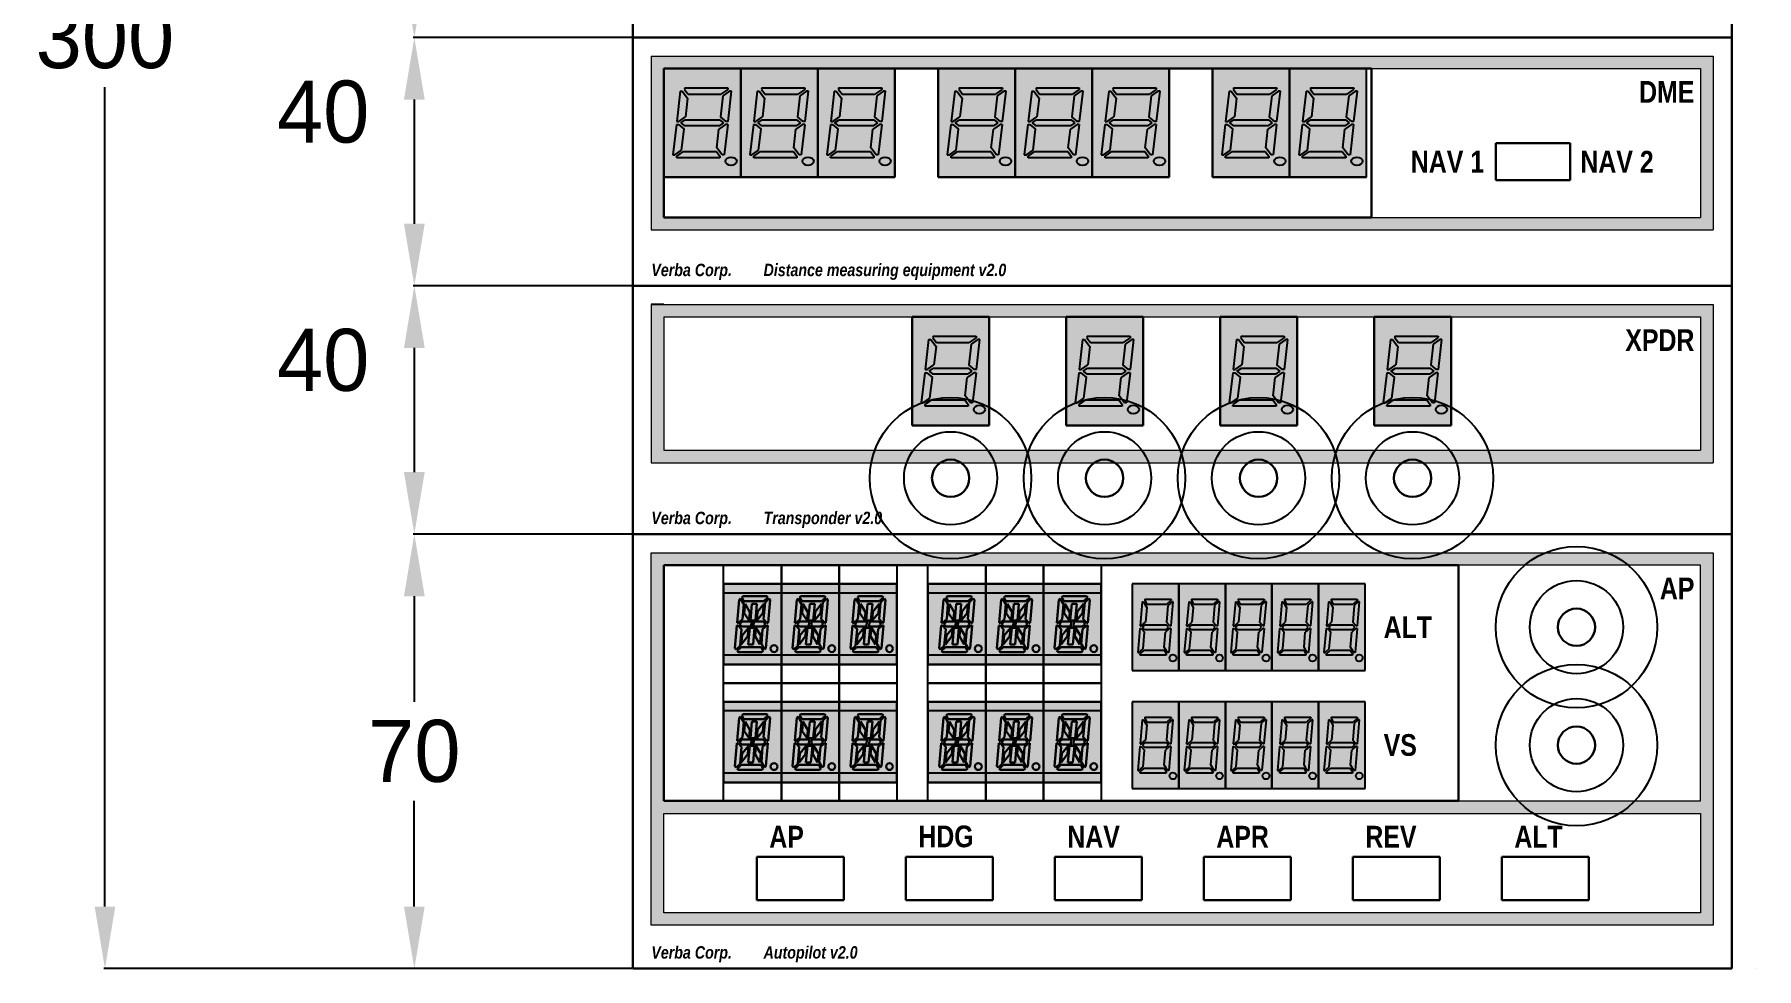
# Model space of a CAD drawing. Header units: inches. Extents: x 86 to 1722, y 57 to 821.
# Drawn here: x 1033.4 to 1310.8, y 103.7 to 254.2 of the extents above; entities that cross this region are included whole.
import ezdxf

# ---------------------------------------------------------------- set-up
doc = ezdxf.new("R2010")
doc.units = ezdxf.units.IN
doc.header["$MEASUREMENT"] = 0
doc.layers.add('Hrany', color=7, linetype='Continuous', lineweight=30)
doc.layers.add('Text - znacky - ciary', color=7, linetype='Continuous', lineweight=0)
for name, color, linetype in [('Koty', 5, 'Continuous'), ('LED_cislice', 1, 'Continuous'), ('LED_pozadie', 8, 'Continuous'), ('Text', 7, 'Continuous')]:
    doc.layers.add(name, color=color, linetype=linetype)
doc.dimstyles.get("Standard").update_dxf_attribs({"dimtxt": 10, "dimasz": 10, "dimexe": 0.18, "dimexo": 0.0625, "dimgap": 3, "dimtad": 1, "dimtih": 1, "dimtoh": 1, "dimdec": 0, "dimzin": 0, "dimdsep": 46, "dimtxsty": 'Standard', "dimcen": 0.09, "dimadec": 0, "dimazin": 0, "dimtfac": 1, "dimtdec": 0, "dimtofl": 0, "dimtmove": 0, "dimatfit": 3, "dimfxl": 1, "dimtolj": 1, "dimtzin": 0, "dimarcsym": 0})

# ---------------------------------------------------------------- blocks, each defined once
blk = doc.blocks.new('sa3611ewa_farebny')
at = {"layer": 'LED_cislice'}
h = blk.add_hatch(color=256, dxfattribs=at)
h.paths.add_polyline_path([(2.33, -3.8), (1.81, -2.9), (1.61, -2.9), (1.27, -6.8), (1.47, -6.8), (2.12, -6.2)])
h.paths.add_polyline_path([(2.04, -2.5), (2.03, -2.7), (2.37, -3.3), (5.57, -3.3), (6.23, -2.69), (6.25, -2.5)])
h.paths.add_polyline_path([(6.61, -2.9), (6.41, -2.9), (5.76, -3.51), (5.52, -6.2), (6.07, -6.8), (6.27, -6.8)])
h.paths.add_polyline_path([(2.08, -6.6), (1.65, -7), (2.02, -7.4), (5.42, -7.4), (5.85, -7), (5.48, -6.6)])
h.paths.add_polyline_path([(1.98, -7.8), (1.43, -7.2), (1.23, -7.2), (0.89, -11.1), (1.09, -11.1), (1.74, -10.5)])
h.paths.add_polyline_path([(5.47, -11.5), (5.47, -11.3), (5.13, -10.7), (1.93, -10.7), (1.27, -11.3), (1.26, -11.5)])
h.paths.add_polyline_path([(6.23, -7.2), (6.03, -7.2), (5.38, -7.8), (5.17, -10.2), (5.69, -11.1), (5.89, -11.1)])
h.paths.add_polyline_path([(6.01, -11.95, 1), (7.11, -11.95, 1)])
at = {"layer": 'LED_pozadie'}
h = blk.add_hatch(color=256, dxfattribs=at)
h.paths.add_polyline_path([(0, -14), (7.5, -14), (7.5, 0), (0, 0)])
h.paths.add_polyline_path([(2.04, -2.5), (6.25, -2.5), (6.23, -2.69), (5.57, -3.3), (2.37, -3.3), (2.03, -2.7)], flags=16)
h.paths.add_polyline_path([(1.61, -2.9), (1.81, -2.9), (2.33, -3.8), (2.12, -6.2), (1.47, -6.8), (1.27, -6.8)], flags=16)
h.paths.add_polyline_path([(2.08, -6.6), (5.48, -6.6), (5.85, -7), (5.42, -7.4), (2.02, -7.4), (1.65, -7)], flags=16)
h.paths.add_polyline_path([(5.76, -3.51), (6.41, -2.9), (6.61, -2.9), (6.27, -6.8), (6.07, -6.8), (5.52, -6.2)], flags=16)
h.paths.add_polyline_path([(1.23, -7.2), (1.43, -7.2), (1.98, -7.8), (1.74, -10.5), (1.09, -11.1), (0.89, -11.1)], flags=16)
h.paths.add_polyline_path([(6.03, -7.2), (6.23, -7.2), (5.89, -11.1), (5.69, -11.1), (5.17, -10.2), (5.38, -7.8)], flags=16)
h.paths.add_polyline_path([(1.93, -10.7), (5.13, -10.7), (5.47, -11.3), (5.47, -11.5), (1.26, -11.5), (1.27, -11.3)], flags=16)
h.paths.add_polyline_path([(7.11, -11.95, -1), (6.01, -11.95, -1)], flags=16)
at = {"layer": 'LED_cislice'}
for p, q in [((1.61, -2.9), (1.27, -6.8)), ((1.61, -2.9), (1.81, -2.9)), ((1.81, -2.9), (2.33, -3.8)), ((2.04, -2.5), (2.03, -2.7)), ((2.03, -2.7), (2.37, -3.3)), ((2.04, -2.5), (6.25, -2.5)), ((2.37, -3.3), (5.57, -3.3)), ((6.23, -2.7), (5.57, -3.3)), ((6.41, -2.9), (5.76, -3.51)), ((6.25, -2.5), (6.23, -2.7)), ((6.27, -6.8), (6.61, -2.9)), ((6.61, -2.9), (6.41, -2.9)), ((2.33, -3.8), (2.12, -6.2)), ((5.76, -3.51), (5.52, -6.2)), ((1.47, -6.8), (2.12, -6.2)), ((1.65, -7), (2.08, -6.6)), ((2.08, -6.6), (5.48, -6.6)), ((5.85, -7), (5.48, -6.6)), ((6.07, -6.8), (5.52, -6.2)), ((1.23, -7.2), (0.89, -11.1)), ((1.23, -7.2), (1.43, -7.2)), ((1.27, -6.8), (1.47, -6.8)), ((1.43, -7.2), (1.98, -7.8)), ((1.65, -7), (2.02, -7.4)), ((1.74, -10.5), (1.98, -7.8)), ((5.42, -7.4), (2.02, -7.4)), ((5.17, -10.2), (5.38, -7.8)), ((6.03, -7.2), (5.38, -7.8)), ((5.42, -7.4), (5.85, -7)), ((6.23, -7.2), (5.89, -11.1)), ((6.23, -7.2), (6.03, -7.2)), ((6.27, -6.8), (6.07, -6.8)), ((0.89, -11.1), (1.09, -11.1)), ((1.09, -11.1), (1.74, -10.5)), ((1.26, -11.5), (1.27, -11.3)), ((5.47, -11.5), (1.26, -11.5)), ((1.27, -11.3), (1.93, -10.7)), ((1.93, -10.7), (5.13, -10.7)), ((5.13, -10.7), (5.47, -11.3)), ((5.69, -11.1), (5.17, -10.2)), ((5.47, -11.3), (5.47, -11.5)), ((5.89, -11.1), (5.69, -11.1))]:
    blk.add_line(p, q, dxfattribs=at)
blk.add_circle((6.56, -11.95), 0.55, dxfattribs=at)
at = {"layer": 'LED_pozadie'}
for p, q in [((7.5, 0), (0, 0)), ((0, 0), (0, -14)), ((7.5, -14), (7.5, 0)), ((0, -14), (7.5, -14))]:
    blk.add_line(p, q, dxfattribs=at)
blk = doc.blocks.new('SA5211EWA')
at = {"xscale": 1.653333333333336, "yscale": 1.25}
blk.add_blockref('sa3611ewa_farebny', (0, 0), dxfattribs=at)
blk = doc.blocks.new('*D36')
at = {"layer": 'Defpoints', "color": 0, "transparency": 16777216}
for p in [(1129.75, 293.65), (1094.58, 253.65), (1129.75, 253.65)]:
    blk.add_point(p, dxfattribs=at)
at = {"layer": 'Koty', "color": 0, "lineweight": -2, "transparency": 16777216}
for p, q in [((1129.68, 293.65), (1094.4, 293.65)), ((1094.58, 283.65), (1094.58, 263.65)), ((1129.68, 253.65), (1094.4, 253.65))]:
    blk.add_line(p, q, dxfattribs=at)
at = {"layer": 'Koty', "color": 0, "transparency": 16777216}
for points in [[(1092.91, 283.65), (1096.25, 283.65), (1094.58, 293.65)], [(1092.91, 263.65), (1096.25, 263.65), (1094.58, 253.65)]]:
    blk.add_solid(points, dxfattribs=at)
at = {"layer": 'Koty', "color": 0, "transparency": 16777216, "insert": (1079.9, 281.65), "char_height": 10, "attachment_point": 5}
blk.add_mtext('\\A1;40', dxfattribs=at)
blk = doc.blocks.new('*D37')
at = {"layer": 'Defpoints', "color": 0, "transparency": 16777216}
for p in [(1129.75, 253.65), (1094.58, 213.65), (1129.75, 213.65)]:
    blk.add_point(p, dxfattribs=at)
at = {"layer": 'Koty', "color": 0, "lineweight": -2, "transparency": 16777216}
for p, q in [((1129.68, 253.65), (1094.4, 253.65)), ((1094.58, 243.65), (1094.58, 223.65)), ((1129.68, 213.65), (1094.4, 213.65))]:
    blk.add_line(p, q, dxfattribs=at)
at = {"layer": 'Koty', "color": 0, "transparency": 16777216}
for points in [[(1092.91, 243.65), (1096.25, 243.65), (1094.58, 253.65)], [(1092.91, 223.65), (1096.25, 223.65), (1094.58, 213.65)]]:
    blk.add_solid(points, dxfattribs=at)
at = {"layer": 'Koty', "color": 0, "transparency": 16777216, "insert": (1079.9, 241.65), "char_height": 10, "attachment_point": 5}
blk.add_mtext('\\A1;40', dxfattribs=at)
blk = doc.blocks.new('*D38')
at = {"layer": 'Defpoints', "color": 0, "transparency": 16777216}
for p in [(1129.75, 213.65), (1094.58, 173.65), (1129.75, 173.65)]:
    blk.add_point(p, dxfattribs=at)
at = {"layer": 'Koty', "color": 0, "lineweight": -2, "transparency": 16777216}
for p, q in [((1129.68, 213.65), (1094.4, 213.65)), ((1094.58, 203.65), (1094.58, 183.65)), ((1129.68, 173.65), (1094.4, 173.65))]:
    blk.add_line(p, q, dxfattribs=at)
at = {"layer": 'Koty', "color": 0, "transparency": 16777216}
for points in [[(1092.91, 203.65), (1096.25, 203.65), (1094.58, 213.65)], [(1092.91, 183.65), (1096.25, 183.65), (1094.58, 173.65)]]:
    blk.add_solid(points, dxfattribs=at)
at = {"layer": 'Koty', "color": 0, "transparency": 16777216, "insert": (1079.9, 201.65), "char_height": 10, "attachment_point": 5}
blk.add_mtext('\\A1;40', dxfattribs=at)
blk = doc.blocks.new('*D39')
at = {"layer": 'Defpoints', "color": 0, "transparency": 16777216}
for p in [(1129.75, 173.65), (1094.58, 103.65), (1129.75, 103.65)]:
    blk.add_point(p, dxfattribs=at)
at = {"layer": 'Koty', "color": 0, "lineweight": -2, "transparency": 16777216}
for p, q in [((1129.68, 173.65), (1094.4, 173.65)), ((1094.58, 163.65), (1094.58, 146.65)), ((1094.58, 113.65), (1094.58, 130.65)), ((1129.68, 103.65), (1094.4, 103.65))]:
    blk.add_line(p, q, dxfattribs=at)
at = {"layer": 'Koty', "color": 0, "transparency": 16777216}
for points in [[(1092.91, 163.65), (1096.25, 163.65), (1094.58, 173.65)], [(1092.91, 113.65), (1096.25, 113.65), (1094.58, 103.65)]]:
    blk.add_solid(points, dxfattribs=at)
at = {"layer": 'Koty', "color": 0, "transparency": 16777216, "insert": (1094.58, 138.65), "char_height": 10, "attachment_point": 5}
blk.add_mtext('\\A1;70', dxfattribs=at)
blk = doc.blocks.new('*D40')
at = {"layer": 'Defpoints', "color": 0, "transparency": 16777216}
for p in [(1129.75, 403.65), (1044.75, 103.65), (1129.75, 103.65)]:
    blk.add_point(p, dxfattribs=at)
at = {"layer": 'Koty', "color": 0, "lineweight": -2, "transparency": 16777216}
for p, q in [((1129.68, 403.65), (1044.57, 403.65)), ((1044.75, 393.65), (1044.75, 261.65)), ((1044.75, 113.65), (1044.75, 245.65)), ((1129.68, 103.65), (1044.57, 103.65))]:
    blk.add_line(p, q, dxfattribs=at)
at = {"layer": 'Koty', "color": 0, "transparency": 16777216}
for points in [[(1043.09, 393.65), (1046.42, 393.65), (1044.75, 403.65)], [(1043.09, 113.65), (1046.42, 113.65), (1044.75, 103.65)]]:
    blk.add_solid(points, dxfattribs=at)
at = {"layer": 'Koty', "color": 0, "transparency": 16777216, "insert": (1044.75, 253.65), "char_height": 10, "attachment_point": 5}
blk.add_mtext('\\A1;300', dxfattribs=at)
blk = doc.blocks.new('KCPSC04-101')
at = {"layer": 'LED_cislice'}
h = blk.add_hatch(color=256, dxfattribs=at)
h.paths.add_polyline_path([(3.14, -5), (2.93, -5.2), (3.27, -5.8), (6.47, -5.8), (7.13, -5.2), (6.94, -5)])
h.paths.add_polyline_path([(2.17, -9.3), (2.37, -9.3), (3.02, -8.7), (3.23, -6.3), (2.71, -5.4), (2.49, -5.6)])
h.paths.add_polyline_path([(3.45, -6.21), (3.32, -7.76), (4.13, -8.9), (4.24, -7.56)])
h.paths.add_polyline_path([(5.36, -6.21), (4.56, -6.21), (4.33, -8.9), (5.13, -8.9)])
h.paths.add_polyline_path([(6.45, -6.21), (5.44, -7.55), (5.33, -8.9), (6.32, -7.76)])
h.paths.add_polyline_path([(6.42, -8.7), (6.97, -9.3), (7.17, -9.3), (7.49, -5.59), (7.31, -5.4), (6.66, -6.01)])
h.paths.add_polyline_path([(7.13, -9.7), (6.93, -9.7), (6.28, -10.3), (6.07, -12.7), (6.59, -13.6), (6.81, -13.39)])
h.paths.add_polyline_path([(6.32, -9.9), (6.75, -9.5), (6.38, -9.1), (4.88, -9.1), (4.82, -9.9)])
h.paths.add_polyline_path([(4.42, -9.9), (4.48, -9.1), (2.98, -9.1), (2.55, -9.5), (2.92, -9.9)])
h.paths.add_polyline_path([(3.99, -10.1), (2.97, -11.35), (2.84, -12.8), (3.87, -11.45)])
h.paths.add_polyline_path([(4.99, -10.1), (4.19, -10.1), (3.95, -12.8), (4.75, -12.8)])
h.paths.add_polyline_path([(5.07, -11.45), (5.84, -12.8), (5.97, -11.35), (5.19, -10.1)])
h.paths.add_polyline_path([(2.83, -13.2), (2.17, -13.8), (2.36, -14), (6.16, -14), (6.37, -13.8), (6.03, -13.2)])
h.paths.add_polyline_path([(1.81, -13.4), (1.99, -13.6), (2.64, -13), (2.88, -10.3), (2.33, -9.7), (2.13, -9.7)])
h.paths.add_polyline_path([(8.66, -13.45, 1), (7.56, -13.45, 1)])
at = {"layer": 'LED_pozadie'}
h = blk.add_hatch(color=256, dxfattribs=at)
h.paths.add_polyline_path([(0, -16), (9.3, -16), (9.3, -3), (0, -3)])
h.paths.add_polyline_path([(2.49, -5.6), (2.71, -5.4), (3.23, -6.3), (3.02, -8.7), (2.37, -9.3), (2.17, -9.3)], flags=16)
h.paths.add_polyline_path([(3.32, -7.76), (3.45, -6.21), (4.24, -7.56), (4.13, -8.9)], flags=16)
h.paths.add_polyline_path([(2.13, -9.7), (2.33, -9.7), (2.88, -10.3), (2.64, -13), (1.99, -13.6), (1.81, -13.4)], flags=16)
h.paths.add_polyline_path([(2.98, -9.1), (4.48, -9.1), (4.42, -9.9), (2.92, -9.9), (2.55, -9.5)], flags=16)
h.paths.add_polyline_path([(3.27, -5.8), (2.93, -5.2), (3.14, -5), (6.94, -5), (7.13, -5.2), (6.47, -5.8)], flags=16)
h.paths.add_polyline_path([(4.56, -6.21), (5.36, -6.21), (5.13, -8.9), (4.33, -8.9)], flags=16)
h.paths.add_polyline_path([(3.99, -10.1), (3.87, -11.45), (2.84, -12.8), (2.97, -11.35)], flags=16)
h.paths.add_polyline_path([(4.19, -10.1), (4.99, -10.1), (4.75, -12.8), (3.95, -12.8)], flags=16)
h.paths.add_polyline_path([(4.88, -9.1), (6.38, -9.1), (6.75, -9.5), (6.32, -9.9), (4.82, -9.9)], flags=16)
h.paths.add_polyline_path([(5.44, -7.55), (6.45, -6.21), (6.32, -7.76), (5.33, -8.9)], flags=16)
h.paths.add_polyline_path([(5.19, -10.1), (5.97, -11.35), (5.84, -12.8), (5.07, -11.45)], flags=16)
h.paths.add_polyline_path([(6.66, -6.01), (7.31, -5.4), (7.49, -5.59), (7.17, -9.3), (6.97, -9.3), (6.42, -8.7)], flags=16)
h.paths.add_polyline_path([(6.28, -10.3), (6.93, -9.7), (7.13, -9.7), (6.81, -13.39), (6.59, -13.6), (6.07, -12.7)], flags=16)
h.paths.add_polyline_path([(2.83, -13.2), (6.03, -13.2), (6.37, -13.8), (6.16, -14), (2.36, -14), (2.17, -13.8)], flags=16)
h.paths.add_polyline_path([(8.66, -13.45, -1), (7.56, -13.45, -1)], flags=16)
for p, q in [((0, 0), (9.3, 0)), ((0, -3), (0, 0)), ((9.3, 0), (9.3, -3)), ((4.73, -8.9), (4.73, -8.9)), ((0, -19), (0, -16)), ((9.3, -16), (9.3, -19)), ((9.3, -19), (0, -19))]:
    blk.add_line(p, q)
at = {"layer": 'Hrany'}
for p, q in [((0, -16), (0, -3)), ((0, -3), (9.3, -3)), ((2.49, -5.6), (2.71, -5.4)), ((2.71, -5.4), (3.23, -6.3)), ((2.93, -5.2), (3.14, -5)), ((2.93, -5.2), (3.27, -5.8)), ((3.14, -5), (6.94, -5)), ((7.13, -5.2), (6.47, -5.8)), ((7.31, -5.4), (6.66, -6.01)), ((7.13, -5.2), (6.94, -5)), ((7.49, -5.59), (7.31, -5.4)), ((9.3, -3), (9.3, -16)), ((2.49, -5.6), (2.17, -9.3)), ((3.23, -6.3), (3.02, -8.7)), ((3.27, -5.8), (6.47, -5.8)), ((3.45, -6.21), (3.32, -7.76)), ((4.13, -8.9), (3.32, -7.76)), ((3.45, -6.21), (4.24, -7.56)), ((4.24, -7.56), (4.13, -8.9)), ((4.33, -8.9), (4.56, -6.21)), ((4.56, -6.21), (5.36, -6.21)), ((5.36, -6.21), (5.13, -8.9)), ((5.44, -7.55), (5.33, -8.9)), ((6.32, -7.76), (5.33, -8.9)), ((5.44, -7.55), (6.45, -6.21)), ((6.45, -6.21), (6.32, -7.76)), ((6.66, -6.01), (6.42, -8.7)), ((7.17, -9.3), (7.49, -5.59)), ((2.13, -9.7), (1.81, -13.4)), ((2.13, -9.7), (2.33, -9.7)), ((2.17, -9.3), (2.37, -9.3)), ((2.33, -9.7), (2.88, -10.3)), ((2.37, -9.3), (3.02, -8.7)), ((2.55, -9.5), (2.98, -9.1)), ((2.55, -9.5), (2.92, -9.9)), ((2.64, -13), (2.88, -10.3)), ((2.92, -9.9), (4.42, -9.9)), ((3.99, -10.1), (2.97, -11.35)), ((2.98, -9.1), (4.48, -9.1)), ((3.99, -10.1), (3.87, -11.45)), ((3.95, -12.8), (4.19, -10.1)), ((4.19, -10.1), (4.99, -10.1)), ((5.13, -8.9), (4.33, -8.9)), ((4.48, -9.1), (4.42, -9.9)), ((4.99, -10.1), (4.75, -12.8)), ((4.88, -9.1), (4.82, -9.9)), ((6.32, -9.9), (4.82, -9.9)), ((6.38, -9.1), (4.88, -9.1)), ((5.19, -10.1), (5.07, -11.45)), ((5.19, -10.1), (5.97, -11.35)), ((6.07, -12.7), (6.28, -10.3)), ((6.93, -9.7), (6.28, -10.3)), ((6.32, -9.9), (6.75, -9.5)), ((6.75, -9.5), (6.38, -9.1)), ((6.97, -9.3), (6.42, -8.7)), ((7.13, -9.7), (6.81, -13.39)), ((7.13, -9.7), (6.93, -9.7)), ((7.17, -9.3), (6.97, -9.3)), ((1.99, -13.6), (1.81, -13.4)), ((1.99, -13.6), (2.64, -13)), ((2.17, -13.8), (2.83, -13.2)), ((2.36, -14), (2.17, -13.8)), ((2.83, -13.2), (6.03, -13.2)), ((2.97, -11.35), (2.84, -12.8)), ((3.87, -11.45), (2.84, -12.8)), ((4.75, -12.8), (3.95, -12.8)), ((5.07, -11.45), (5.84, -12.8)), ((5.83, -13.2), (5.83, -13.2)), ((5.97, -11.35), (5.84, -12.8)), ((6.03, -13.2), (6.37, -13.8)), ((6.59, -13.6), (6.07, -12.7)), ((6.16, -14), (6.37, -13.8)), ((6.59, -13.6), (6.81, -13.39)), ((9.3, -16), (0, -16)), ((6.16, -14), (2.36, -14))]:
    blk.add_line(p, q, dxfattribs=at)
blk.add_circle((8.11, -13.45), 0.55, dxfattribs=at)

msp = doc.modelspace()

# ---------------------------------------------------------------- hatches: boundary and pattern name
at = {"layer": 'Text - znacky - ciary'}
h = msp.add_hatch(color=256, dxfattribs=at)
h.paths.add_polyline_path([(1134.75, 224.65), (1301.75, 224.65), (1301.75, 248.65), (1134.75, 248.65)], flags=16)
h.paths.add_polyline_path([(1132.75, 222.65), (1303.75, 222.65), (1303.75, 250.65), (1132.75, 250.65)])
h = msp.add_hatch(color=256, dxfattribs=at)
h.paths.add_polyline_path([(1303.75, 185.15), (1303.75, 210.65), (1132.75, 210.65), (1132.75, 185.15)])
h.paths.add_polyline_path([(1301.75, 187.15), (1301.75, 208.65), (1134.75, 208.65), (1134.75, 187.15)], flags=16)
h = msp.add_hatch(color=256, dxfattribs=at)
h.paths.add_polyline_path([(1303.75, 110.66), (1303.75, 170.65), (1132.75, 170.65), (1132.75, 110.66)])
h.paths.add_polyline_path([(1301.75, 130.65), (1301.75, 168.65), (1134.75, 168.65), (1134.75, 130.65)], flags=16)
h.paths.add_polyline_path([(1301.75, 128.65), (1301.75, 112.65), (1134.75, 112.65), (1134.75, 128.65)], flags=16)
h.paths.add_polyline_path([(1249.82, 136), (1256.92, 136), (1256.92, 143.34), (1249.82, 143.34)], flags=8)
h.paths.add_polyline_path([(1249.82, 155), (1259.36, 155), (1259.36, 162.34), (1249.82, 162.34)], flags=8)
h.paths.add_polyline_path([(1270.87, 121.25), (1280.41, 121.25), (1280.41, 128.59), (1270.87, 128.59)], flags=8)
h.paths.add_polyline_path([(1246.58, 121.25), (1256.57, 121.25), (1256.57, 128.59), (1246.58, 128.59)], flags=8)
h.paths.add_polyline_path([(1222.87, 121.25), (1233.08, 121.25), (1233.08, 128.59), (1222.87, 128.59)], flags=8)
h.paths.add_polyline_path([(1198.57, 121.25), (1208.78, 121.25), (1208.78, 128.59), (1198.57, 128.59)], flags=8)
h.paths.add_polyline_path([(1150.87, 121.25), (1158.19, 121.25), (1158.19, 128.59), (1150.87, 128.59)], flags=8)
h.paths.add_polyline_path([(1174.58, 121.31), (1185.23, 121.31), (1185.23, 128.65), (1174.58, 128.65)], flags=8)

# ---------------------------------------------------------------- linework, layer by layer
for p, q in [((1134.75, 248.65), (1134.75, 231.15)), ((1171.95, 248.65), (1134.75, 248.65)), ((1134.75, 248.65), (1134.75, 231.15)), ((1134.75, 248.65), (1147.15, 248.65)), ((1147.15, 248.65), (1147.15, 231.15)), ((1147.15, 231.15), (1147.15, 248.65)), ((1147.15, 248.65), (1159.55, 248.65)), ((1159.55, 248.65), (1159.55, 231.15)), ((1159.55, 231.15), (1159.55, 248.65)), ((1159.55, 248.65), (1171.95, 248.65)), ((1171.95, 231.15), (1171.95, 248.65)), ((1171.95, 248.65), (1171.95, 231.15)), ((1216.15, 248.65), (1178.95, 248.65)), ((1178.95, 248.65), (1178.95, 231.15)), ((1178.95, 231.15), (1178.95, 248.65)), ((1178.95, 248.65), (1191.35, 248.65)), ((1191.35, 248.65), (1203.75, 248.65)), ((1191.35, 231.15), (1191.35, 248.65)), ((1191.35, 248.65), (1191.35, 231.15)), ((1203.75, 248.65), (1216.15, 248.65)), ((1203.75, 231.15), (1203.75, 248.65)), ((1203.75, 248.65), (1203.75, 231.15)), ((1216.15, 231.15), (1216.15, 248.65)), ((1216.15, 248.65), (1216.15, 231.15)), ((1247.95, 248.65), (1223.15, 248.65)), ((1223.15, 248.65), (1223.15, 231.15)), ((1223.15, 231.15), (1223.15, 248.65)), ((1223.15, 248.65), (1235.55, 248.65)), ((1235.55, 248.65), (1247.95, 248.65)), ((1235.55, 231.15), (1235.55, 248.65)), ((1235.55, 248.65), (1235.55, 231.15)), ((1247.95, 231.15), (1247.95, 248.65)), ((1247.95, 231.15), (1247.95, 248.65)), ((1134.75, 231.15), (1171.95, 231.15)), ((1147.15, 231.15), (1134.75, 231.15)), ((1159.55, 231.15), (1147.15, 231.15)), ((1171.95, 231.15), (1159.55, 231.15)), ((1178.95, 231.15), (1216.15, 231.15)), ((1191.35, 231.15), (1178.95, 231.15)), ((1203.75, 231.15), (1191.35, 231.15)), ((1216.15, 231.15), (1203.75, 231.15)), ((1223.15, 231.15), (1247.95, 231.15)), ((1235.55, 231.15), (1223.15, 231.15)), ((1247.95, 231.15), (1235.55, 231.15)), ((1134.75, 210.65), (1132.75, 210.65)), ((1303.75, 128.65), (1303.75, 128.65)), ((1310.76, 103.65), (1310.76, 103.65))]:
    msp.add_line(p, q)
for centre, radius in [((1180.95, 182.65), 13), ((1205.75, 182.65), 13), ((1230.55, 182.65), 13), ((1255.35, 182.65), 13), ((1180.95, 182.65), 7.5), ((1205.75, 182.65), 7.5), ((1230.55, 182.65), 7.5), ((1255.35, 182.65), 7.5), ((1281.75, 158.65), 13), ((1281.75, 158.65), 7.5), ((1281.75, 139.65), 13), ((1281.75, 139.65), 7.5)]:
    msp.add_circle(centre, radius)
at = {"layer": 'Hrany'}
for p, q in [((1129.75, 253.65), (1129.75, 293.65)), ((1306.75, 293.65), (1306.75, 253.65)), ((1306.75, 253.65), (1129.75, 253.65)), ((1129.75, 213.65), (1129.75, 253.65)), ((1129.75, 253.65), (1306.75, 253.65)), ((1306.75, 253.65), (1306.75, 213.65)), ((1134.75, 248.65), (1248.75, 248.65)), ((1134.75, 224.65), (1134.75, 248.65)), ((1248.75, 248.65), (1248.75, 224.65)), ((1268.75, 230.65), (1268.75, 236.65)), ((1268.75, 236.65), (1280.75, 236.65)), ((1280.75, 236.65), (1280.75, 230.65)), ((1280.75, 230.65), (1268.75, 230.65)), ((1248.75, 224.65), (1134.75, 224.65)), ((1306.75, 213.65), (1129.75, 213.65)), ((1129.75, 213.65), (1306.75, 213.65)), ((1129.75, 173.65), (1129.75, 213.65)), ((1306.75, 213.65), (1306.75, 173.65)), ((1174.75, 208.65), (1174.75, 191.15)), ((1187.15, 208.65), (1174.75, 208.65)), ((1187.15, 191.15), (1187.15, 208.65)), ((1199.55, 208.65), (1199.55, 191.15)), ((1211.95, 208.65), (1199.55, 208.65)), ((1211.95, 191.15), (1211.95, 208.65)), ((1224.35, 208.65), (1224.35, 191.15)), ((1236.75, 208.65), (1224.35, 208.65)), ((1236.75, 191.15), (1236.75, 208.65)), ((1249.15, 208.65), (1249.15, 191.15)), ((1261.55, 208.65), (1249.15, 208.65)), ((1261.55, 191.15), (1261.55, 208.65)), ((1174.75, 191.15), (1187.15, 191.15)), ((1199.55, 191.15), (1211.95, 191.15)), ((1224.35, 191.15), (1236.75, 191.15)), ((1249.15, 191.15), (1261.55, 191.15)), ((1306.75, 173.65), (1129.75, 173.65)), ((1129.75, 173.65), (1306.75, 173.65)), ((1129.75, 173.65), (1129.75, 103.65)), ((1306.75, 173.65), (1306.75, 103.65)), ((1134.75, 168.65), (1262.75, 168.65)), ((1134.75, 130.65), (1134.75, 168.65)), ((1262.75, 168.65), (1262.75, 130.65)), ((1262.75, 130.65), (1134.75, 130.65)), ((1149.75, 121.65), (1163.75, 121.65)), ((1149.75, 114.65), (1149.75, 121.65)), ((1163.75, 121.65), (1163.75, 114.65)), ((1173.75, 121.65), (1187.75, 121.65)), ((1173.75, 114.65), (1173.75, 121.65)), ((1187.75, 121.65), (1187.75, 114.65)), ((1211.75, 121.65), (1197.75, 121.65)), ((1197.75, 121.65), (1197.75, 114.65)), ((1211.75, 114.65), (1211.75, 121.65)), ((1235.75, 121.65), (1221.75, 121.65)), ((1221.75, 121.65), (1221.75, 114.65)), ((1235.75, 114.65), (1235.75, 121.65)), ((1259.75, 121.65), (1245.75, 121.65)), ((1245.75, 121.65), (1245.75, 114.65)), ((1259.75, 114.65), (1259.75, 121.65)), ((1269.75, 121.65), (1283.75, 121.65)), ((1269.75, 114.65), (1269.75, 121.65)), ((1283.75, 121.65), (1283.75, 114.65)), ((1163.75, 114.65), (1149.75, 114.65)), ((1187.75, 114.65), (1173.75, 114.65)), ((1197.75, 114.65), (1211.75, 114.65)), ((1221.75, 114.65), (1235.75, 114.65)), ((1245.75, 114.65), (1259.75, 114.65)), ((1283.75, 114.65), (1269.75, 114.65)), ((1129.75, 103.65), (1306.75, 103.65))]:
    msp.add_line(p, q, dxfattribs=at)
for centre in [(1180.95, 182.65), (1205.75, 182.65), (1230.55, 182.65), (1255.35, 182.65), (1281.75, 158.65), (1281.75, 139.65)]:
    msp.add_circle(centre, 3, dxfattribs=at)
at = {"layer": 'LED_cislice'}
for p, q in [((1144.4, 168.65), (1153.7, 168.65)), ((1144.4, 149.65), (1144.4, 168.65)), ((1153.7, 168.65), (1153.7, 149.65)), ((1153.7, 149.65), (1153.7, 168.65)), ((1153.7, 168.65), (1163, 168.65)), ((1163, 168.65), (1163, 149.65)), ((1163, 149.65), (1163, 168.65)), ((1163, 168.65), (1172.3, 168.65)), ((1172.3, 168.65), (1172.3, 149.65)), ((1177.3, 149.65), (1177.3, 168.65)), ((1177.3, 168.65), (1186.6, 168.65)), ((1186.6, 168.65), (1195.9, 168.65)), ((1186.6, 168.65), (1186.6, 149.65)), ((1186.6, 149.65), (1186.6, 168.65)), ((1195.9, 168.65), (1195.9, 149.65)), ((1195.9, 149.65), (1195.9, 168.65)), ((1195.9, 168.65), (1205.2, 168.65)), ((1205.2, 168.65), (1205.2, 149.65)), ((1153.7, 165.65), (1144.4, 165.65)), ((1153.7, 164.15), (1144.4, 164.15)), ((1163, 165.65), (1153.7, 165.65)), ((1163, 164.15), (1153.7, 164.15)), ((1172.3, 165.65), (1163, 165.65)), ((1172.3, 164.15), (1163, 164.15)), ((1186.6, 165.65), (1177.3, 165.65)), ((1186.6, 164.15), (1177.3, 164.15)), ((1195.9, 165.65), (1186.6, 165.65)), ((1195.9, 164.15), (1186.6, 164.15)), ((1205.2, 165.65), (1195.9, 165.65)), ((1205.2, 164.15), (1195.9, 164.15)), ((1153.7, 154.15), (1144.4, 154.15)), ((1153.7, 152.65), (1144.4, 152.65)), ((1163, 154.15), (1153.7, 154.15)), ((1163, 152.65), (1153.7, 152.65)), ((1172.3, 154.15), (1163, 154.15)), ((1172.3, 152.65), (1163, 152.65)), ((1186.6, 154.15), (1177.3, 154.15)), ((1186.6, 152.65), (1177.3, 152.65)), ((1195.9, 154.15), (1186.6, 154.15)), ((1195.9, 152.65), (1186.6, 152.65)), ((1205.2, 154.15), (1195.9, 154.15)), ((1205.2, 152.65), (1195.9, 152.65)), ((1144.4, 130.65), (1144.4, 149.65)), ((1153.7, 149.65), (1144.4, 149.65)), ((1144.4, 149.65), (1153.7, 149.65)), ((1153.7, 149.65), (1153.7, 130.65)), ((1153.7, 130.65), (1153.7, 149.65)), ((1163, 149.65), (1153.7, 149.65)), ((1153.7, 149.65), (1163, 149.65)), ((1163, 149.65), (1163, 130.65)), ((1163, 130.65), (1163, 149.65)), ((1172.3, 149.65), (1163, 149.65)), ((1163, 149.65), (1172.3, 149.65)), ((1172.3, 149.65), (1172.3, 130.65)), ((1177.3, 130.65), (1177.3, 149.65)), ((1186.6, 149.65), (1177.3, 149.65)), ((1177.3, 149.65), (1186.6, 149.65)), ((1195.9, 149.65), (1186.6, 149.65)), ((1186.6, 149.65), (1195.9, 149.65)), ((1186.6, 130.65), (1186.6, 149.65)), ((1186.6, 149.65), (1186.6, 130.65)), ((1195.9, 130.65), (1195.9, 149.65)), ((1195.9, 149.65), (1195.9, 130.65)), ((1205.2, 149.65), (1195.9, 149.65)), ((1195.9, 149.65), (1205.2, 149.65)), ((1205.2, 149.65), (1205.2, 130.65)), ((1153.7, 146.65), (1144.4, 146.65)), ((1153.7, 145.15), (1144.4, 145.15)), ((1163, 146.65), (1153.7, 146.65)), ((1163, 145.15), (1153.7, 145.15)), ((1172.3, 146.65), (1163, 146.65)), ((1172.3, 145.15), (1163, 145.15)), ((1186.6, 146.65), (1177.3, 146.65)), ((1186.6, 145.15), (1177.3, 145.15)), ((1195.9, 146.65), (1186.6, 146.65)), ((1195.9, 145.15), (1186.6, 145.15)), ((1205.2, 146.65), (1195.9, 146.65)), ((1205.2, 145.15), (1195.9, 145.15)), ((1153.7, 135.15), (1144.4, 135.15)), ((1153.7, 133.65), (1144.4, 133.65)), ((1163, 135.15), (1153.7, 135.15)), ((1163, 133.65), (1153.7, 133.65)), ((1172.3, 135.15), (1163, 135.15)), ((1172.3, 133.65), (1163, 133.65)), ((1186.6, 135.15), (1177.3, 135.15)), ((1186.6, 133.65), (1177.3, 133.65)), ((1195.9, 135.15), (1186.6, 135.15)), ((1195.9, 133.65), (1186.6, 133.65)), ((1205.2, 135.15), (1195.9, 135.15)), ((1205.2, 133.65), (1195.9, 133.65)), ((1153.7, 130.65), (1144.4, 130.65)), ((1163, 130.65), (1153.7, 130.65)), ((1172.3, 130.65), (1163, 130.65)), ((1186.6, 130.65), (1177.3, 130.65)), ((1195.9, 130.65), (1186.6, 130.65)), ((1205.2, 130.65), (1195.9, 130.65))]:
    msp.add_line(p, q, dxfattribs=at)
at = {"layer": 'Text - znacky - ciary'}
for p, q in [((1132.75, 250.65), (1303.75, 250.65)), ((1132.75, 250.65), (1132.75, 222.65)), ((1303.75, 250.65), (1303.75, 222.65)), ((1134.75, 248.65), (1301.75, 248.65)), ((1134.75, 248.65), (1134.75, 224.65)), ((1301.75, 248.65), (1301.75, 224.65)), ((1132.75, 222.65), (1303.75, 222.65)), ((1134.75, 224.65), (1301.75, 224.65)), ((1132.75, 210.65), (1132.75, 185.15)), ((1132.75, 210.65), (1303.75, 210.65)), ((1134.75, 208.65), (1301.75, 208.65)), ((1134.75, 208.65), (1134.75, 187.15)), ((1301.75, 208.65), (1301.75, 187.15)), ((1303.75, 210.65), (1303.75, 185.15)), ((1134.75, 187.15), (1301.75, 187.15)), ((1132.75, 185.15), (1303.75, 185.15)), ((1132.75, 170.65), (1303.75, 170.65)), ((1132.75, 110.66), (1132.75, 170.65)), ((1303.75, 170.65), (1303.75, 110.66)), ((1301.75, 168.65), (1134.75, 168.65)), ((1134.75, 168.65), (1134.75, 130.65)), ((1301.75, 130.65), (1301.75, 168.65)), ((1134.75, 130.65), (1301.75, 130.65)), ((1134.75, 128.65), (1301.75, 128.65)), ((1134.75, 112.65), (1134.75, 128.65)), ((1301.75, 128.65), (1301.75, 112.65)), ((1301.75, 112.65), (1134.75, 112.65)), ((1303.75, 110.66), (1132.75, 110.66))]:
    msp.add_line(p, q, dxfattribs=at)

# ---------------------------------------------------------------- block references
for p in [(1134.75, 248.65), (1147.15, 248.65), (1159.55, 248.65), (1178.95, 248.65), (1191.35, 248.65), (1203.75, 248.65), (1223.15, 248.65), (1235.55, 248.65), (1174.75, 208.65), (1199.55, 208.65), (1224.35, 208.65), (1249.15, 208.65)]:
    msp.add_blockref('SA5211EWA', p)
at = {"layer": 'LED_pozadie'}
for p in [(1144.4, 168.65), (1153.7, 168.65), (1163, 168.65), (1177.3, 168.65), (1186.6, 168.65), (1195.9, 168.65), (1144.4, 149.65), (1153.7, 149.65), (1163, 149.65), (1177.3, 149.65), (1186.6, 149.65), (1195.9, 149.65)]:
    msp.add_blockref('KCPSC04-101', p, dxfattribs=at)
at = {"layer": 'Text'}
for p in [(1210.2, 165.65), (1217.7, 165.65), (1225.2, 165.65), (1232.7, 165.65), (1240.2, 165.65), (1210.2, 146.65), (1217.7, 146.65), (1225.2, 146.65), (1232.7, 146.65), (1240.2, 146.65)]:
    msp.add_blockref('sa3611ewa_farebny', p, dxfattribs=at)

# ---------------------------------------------------------------- texts
at = {"layer": 'Text - znacky - ciary'}
for s, insert, char_height, attachment_point in [('{\\fArial Narrow|b1|i0|c0|p34;DME}', (1300.75, 246.65), 3.5, 3), ('{\\fArial Narrow|b1|i0|c0|p34;NAV 1}', (1266.88, 233.65), 3.5, 6), ('{\\fArial Narrow|b1|i0|c0|p34;NAV 2}', (1282.38, 233.65), 3.5, 4), ('{\\fArial Narrow|b1|i1|c0|p34;Verba Corp.        Distance measuring equipment v2.0}', (1132.75, 217.21), 2, 1), ('{\\fArial Narrow|b1|i0|c0|p34;XPDR}', (1300.75, 206.65), 3.5, 3), ('{\\fArial Narrow|b1|i1|c0|p34;Verba Corp.        Transponder v2.0}', (1132.75, 174.65), 2, 7), ('{\\fArial Narrow|b1|i0|c0|p34;AP}', (1300.75, 166.65), 3.5, 3), ('{\\fArial Narrow|b1|i0|c0|p34;ALT}', (1250.7, 158.65), 3.5, 4), ('{\\fArial Narrow|b1|i0|c0|p34;VS}', (1250.7, 139.65), 3.5, 4), ('{\\fArial Narrow|b1|i0|c0|p34;AP}', (1151.75, 123.15), 3.5, 7), ('{\\fArial Narrow|b1|i0|c0|p34;HDG}', (1175.75, 123.15), 3.5, 7), ('{\\fArial Narrow|b1|i0|c0|p34;NAV}', (1199.75, 123.15), 3.5, 7), ('{\\fArial Narrow|b1|i0|c0|p34;APR}', (1223.75, 123.15), 3.5, 7), ('{\\fArial Narrow|b1|i0|c0|p34;REV}', (1247.75, 123.15), 3.5, 7), ('{\\fArial Narrow|b1|i0|c0|p34;ALT}', (1271.75, 123.15), 3.5, 7), ('{\\fArial Narrow|b1|i1|c0|p34;Verba Corp.        Autopilot v2.0}', (1132.75, 104.65), 2, 7)]:
    msp.add_mtext(s, dxfattribs=dict(at, insert=insert, char_height=char_height, attachment_point=attachment_point))

# ---------------------------------------------------------------- dimensions: what is measured, and where the dimension line sits
at = {"layer": 'Koty'}
dim = msp.add_linear_dim(base=(1044.75, 103.65), p1=(1129.75, 403.65), p2=(1129.75, 103.65), angle=90, dimstyle='Standard', dxfattribs=at)
dim.commit()
dim.dimension.update_dxf_attribs({"geometry": '*D40', "text_midpoint": (1044.75, 253.65)})
for base, p1, p2, picture, middle in [((1094.58, 253.65), (1129.75, 293.65), (1129.75, 253.65), '*D36', (1079.9, 281.65)), ((1094.58, 213.65), (1129.75, 253.65), (1129.75, 213.65), '*D37', (1079.9, 241.65)), ((1094.58, 173.65), (1129.75, 213.65), (1129.75, 173.65), '*D38', (1079.9, 201.65)), ((1094.58, 103.65), (1129.75, 173.65), (1129.75, 103.65), '*D39', (1094.58, 138.65))]:
    dim = msp.add_linear_dim(base=base, p1=p1, p2=p2, angle=90, dimstyle='Standard', override={"dimtmove": 1}, dxfattribs=at)
    dim.commit()
    dim.dimension.update_dxf_attribs({"geometry": picture, "text_midpoint": middle})

doc.saveas('drawing.dxf')
